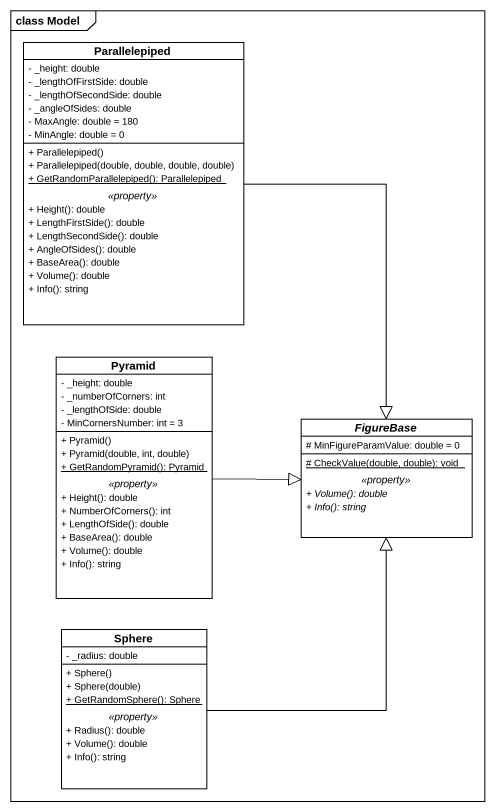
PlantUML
@startuml
mainframe class Model
hide circle
hide empty members
skinparam classAttributeIconSize 0
class Parallelepiped {
  - _height: double
  - _lengthOfFirstSide: double
  - _lengthOfSecondSide: double
  - _angleOfSides: double
  - MaxAngle: double = 180
  - MinAngle: double = 0
  --
  + Parallelepiped()
  + Parallelepiped(double, double, double, double)
  {static} + GetRandomParallelepiped(): Parallelepiped
  .. <<property>> ..
  + Height(): double
  + LengthFirstSide(): double
  + LengthSecondSide(): double
  + AngleOfSides(): double
  + BaseArea(): double
  + Volume(): double
  + Info(): string
}
class Pyramid {
  - _height: double
  - _numberOfCorners: int
  - _lengthOfSide: double
  - MinCornersNumber: int = 3
  --
  + Pyramid()
  + Pyramid(double, int, double)
  {static} + GetRandomPyramid(): Pyramid
  .. <<property>> ..
  + Height(): double
  + NumberOfCorners(): int
  + LengthOfSide(): double
  + BaseArea(): double
  + Volume(): double
  + Info(): string
}
abstract class FigureBase {
  # MinFigureParamValue: double = 0
  --
  {static} # CheckValue(double, double): void
  .. <<property>> ..
  {abstract} + Volume(): double
  {abstract} + Info(): string
}
class Sphere {
  - _radius: double
  --
  + Sphere()
  + Sphere(double)
  {static} + GetRandomSphere(): Sphere
  .. <<property>> ..
  + Radius(): double
  + Volume(): double
  + Info(): string
}
Parallelepiped --|> FigureBase
Pyramid -right-|> FigureBase
Sphere -up-|> FigureBase
@enduml
